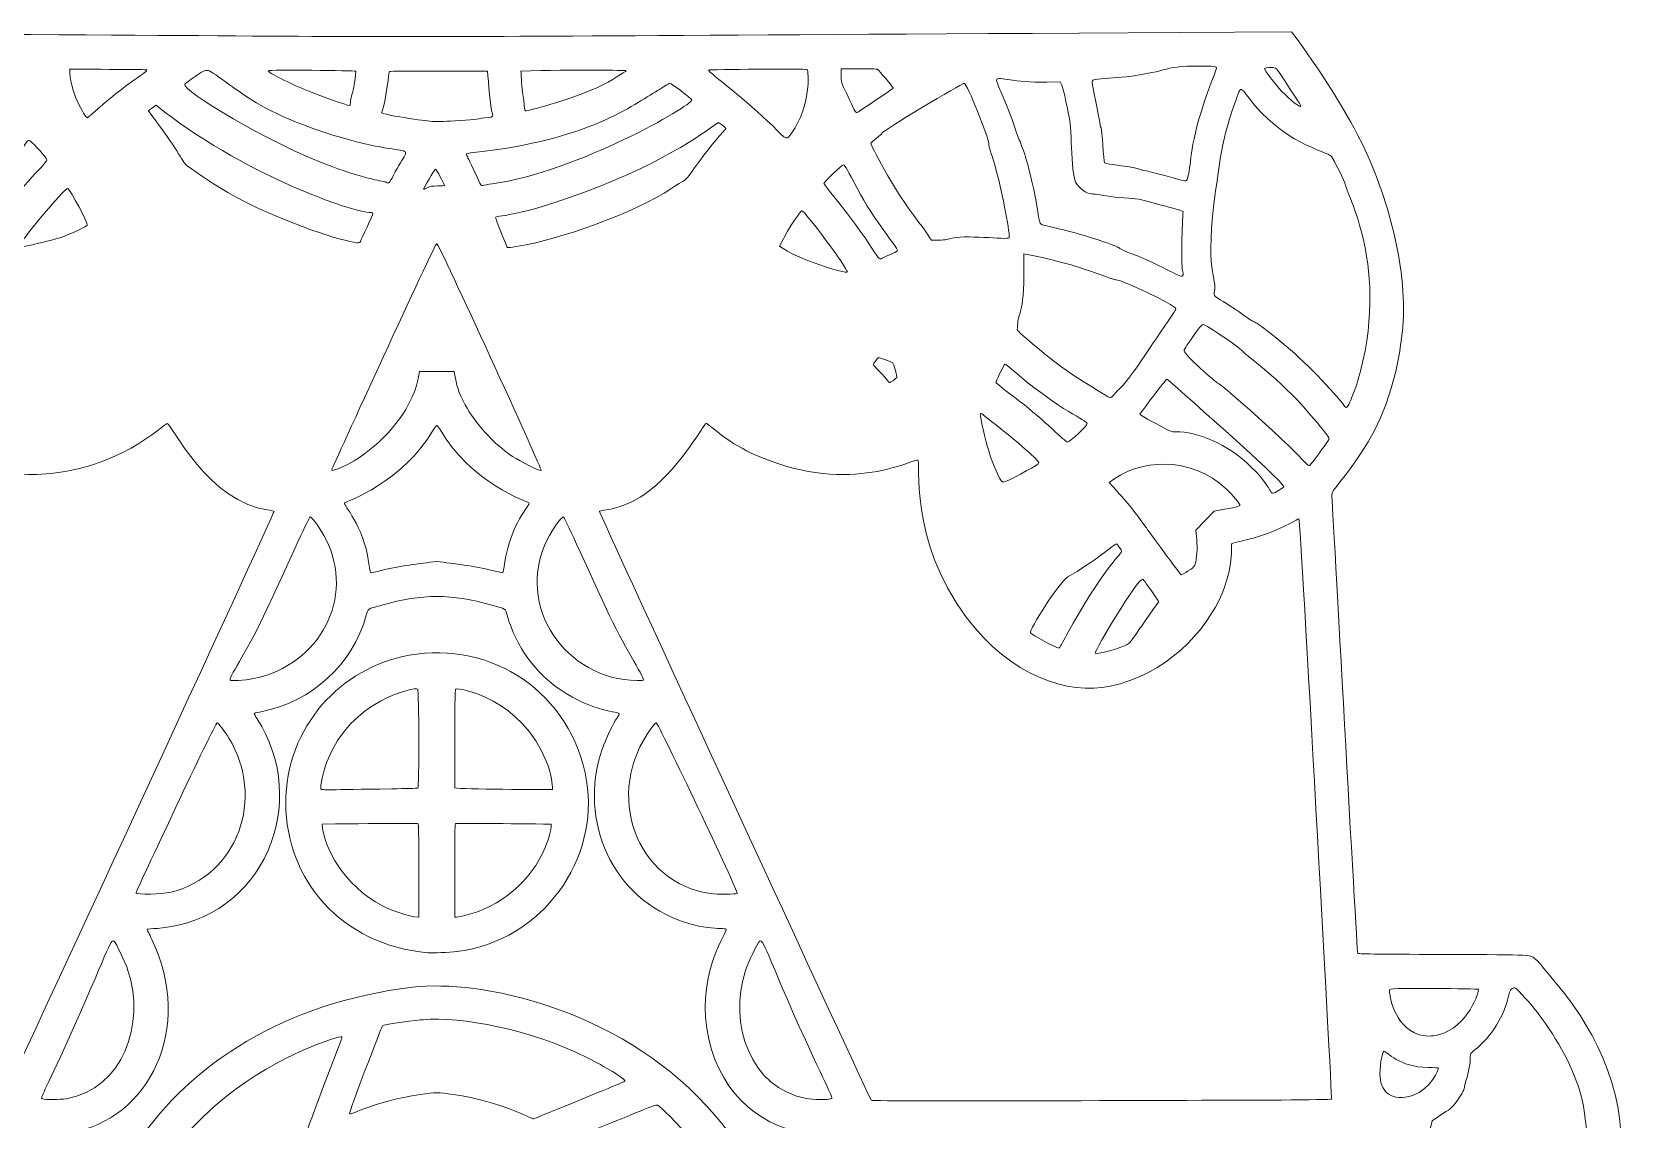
# Model space of a CAD drawing. Header units: inches. Extents: x -62.1 to -44.3, y 58.5 to 60.4.
# Drawn here: x -50.115 to -48.822, y 59.523 to 60.402 of the extents above; entities that cross this region are included whole.
import ezdxf

# ---------------------------------------------------------------- set-up
doc = ezdxf.new("R2010")
doc.units = ezdxf.units.IN
doc.header["$MEASUREMENT"] = 0
doc.layers.add('Gingerbread House 04', color=7, linetype='Continuous')

# ---------------------------------------------------------------- blocks, each defined once
blk = doc.blocks.new('block 8')
at = {"layer": 'Gingerbread House 04', "lineweight": 0}
for points, knots in [([(-48.8664, 59.422), (-48.8399, 59.4424), (-48.8217, 59.4867), (-48.835, 59.5424), (-48.849, 59.6009), (-48.8894, 59.6396), (-48.8946, 59.6473), (-48.8956, 59.6488), (-48.8976, 59.651), (-48.8991, 59.6523), (-48.9044, 59.6567), (-48.8978, 59.6563), (-48.9743, 59.6566), (-49.0306, 59.6568), (-49.043, 59.657), (-49.0434, 59.6576), (-49.0442, 59.6589), (-49.0641, 60.0256), (-49.0644, 60.028), (-49.0657, 60.0358), (-49.017, 60.0697), (-49.0074, 60.1588), (-49.0021, 60.2082), (-49.0191, 60.2711), (-49.0415, 60.3153), (-49.0537, 60.3393), (-49.073, 60.371), (-49.0969, 60.4024), (-50.1075, 60.3972), (-49.5506, 60.3976), (-50.4792, 60.4024), (-50.5673, 60.2867), (-50.6102, 60.1483), (-50.5173, 60.0373), (-50.5117, 60.0307), (-50.5114, 60.0301), (-50.5117, 60.0281), (-50.5119, 60.0269), (-50.5321, 59.6595), (-50.5323, 59.6585), (-50.5331, 59.6547), (-50.6638, 59.6579), (-50.671, 59.6558), (-50.6779, 59.6537), (-50.682, 59.6461), (-50.6875, 59.6401), (-50.6939, 59.6331), (-50.7026, 59.6219), (-50.7086, 59.613), (-50.7665, 59.5275), (-50.7486, 59.452), (-50.7095, 59.4218), (-50.7042, 59.4177), (-50.7044, 59.436), (-50.7285, 59.1991), (-50.73, 59.1843), (-50.7295, 59.1806), (-50.7254, 59.1765), (-50.721, 59.1721), (-50.7239, 59.1723), (-50.6668, 59.1727), (-50.639, 59.1729), (-50.6159, 59.1729), (-50.6155, 59.1726), (-50.6128, 59.1708), (-50.6145, 58.6934), (-50.6101, 58.6876), (-50.6098, 58.6872), (-50.6073, 58.6864), (-50.6044, 58.6859), (-50.5894, 58.6832), (-50.5918, 58.6833), (-50.5452, 58.6833), (-50.425, 58.6834), (-50.1373, 58.6863), (-50.1363, 58.6853), (-50.1356, 58.6845), (-50.1329, 58.6148), (-50.1327, 58.6068), (-50.132, 58.5866), (-50.1318, 58.5833), (-50.1307, 58.5803), (-50.1291, 58.5762), (-50.1256, 58.573), (-50.1216, 58.5722), (-50.1195, 58.5718), (-49.4582, 58.572), (-49.454, 58.572), (-49.4423, 58.578), (-49.4448, 58.5791), (-49.4426, 58.6292), (-49.442, 58.6428), (-49.4405, 58.6846), (-49.4398, 58.6853), (-49.4388, 58.6863), (-49.1485, 58.6834), (-49.0309, 58.6833), (-48.9843, 58.6833), (-48.9865, 58.6832), (-48.9717, 58.6859), (-48.9614, 58.6878), (-48.965, 58.6677), (-48.9633, 58.883), (-48.9617, 59.0747), (-48.9622, 59.1716), (-48.9606, 59.1726), (-48.9602, 59.1729), (-48.9371, 59.1729), (-48.9093, 59.1727), (-48.8522, 59.1723), (-48.8551, 59.1721), (-48.8507, 59.1765), (-48.843, 59.1842), (-48.8475, 59.1882), (-48.8576, 59.2972), (-48.8697, 59.4283), (-48.8728, 59.4171), (-48.8664, 59.422)], [0, 0, 0, 0, 1, 1, 1, 2, 2, 2, 3, 3, 3, 4, 4, 4, 5, 5, 5, 6, 6, 6, 7, 7, 7, 8, 8, 8, 9, 9, 9, 10, 10, 10, 11, 11, 11, 12, 12, 12, 13, 13, 13, 14, 14, 14, 15, 15, 15, 16, 16, 16, 17, 17, 17, 18, 18, 18, 19, 19, 19, 20, 20, 20, 21, 21, 21, 22, 22, 22, 23, 23, 23, 24, 24, 24, 25, 25, 25, 26, 26, 26, 27, 27, 27, 28, 28, 28, 29, 29, 29, 30, 30, 30, 31, 31, 31, 32, 32, 32, 33, 33, 33, 34, 34, 34, 35, 35, 35, 36, 36, 36, 37, 37, 37, 38, 38, 38, 39, 39, 39, 39]), ([(-49.9918, 60.3602), (-49.9914, 60.3607), (-49.9877, 60.3635), (-49.9835, 60.3663), (-49.9719, 60.3742), (-49.9754, 60.3735), (-49.9555, 60.3597), (-49.9437, 60.3515), (-49.929, 60.3397), (-49.8958, 60.3273), (-49.8022, 60.2925), (-49.8053, 60.3213), (-49.8232, 60.2862), (-49.8262, 60.2804), (-49.8268, 60.2798), (-49.8289, 60.2809), (-49.831, 60.2821), (-49.843, 60.2825), (-49.8735, 60.2938), (-49.9251, 60.3129), (-49.9946, 60.3557), (-49.9918, 60.3602)], [0, 0, 0, 0, 1, 1, 1, 2, 2, 2, 3, 3, 3, 4, 4, 4, 5, 5, 5, 6, 6, 6, 7, 7, 7, 7]), ([(-49.4886, 60.372), (-49.4872, 60.3708), (-49.4857, 60.3425), (-49.501, 60.3209), (-49.5055, 60.3147), (-49.504, 60.3142), (-49.5167, 60.3267), (-49.5366, 60.3464), (-49.5673, 60.369), (-49.5683, 60.3716), (-49.5684, 60.372), (-49.4897, 60.3729), (-49.4886, 60.372)], [0, 0, 0, 0, 1, 1, 1, 2, 2, 2, 3, 3, 3, 4, 4, 4, 4]), ([(-49.461, 60.3727), (-49.4366, 60.3727), (-49.4322, 60.3726), (-49.4313, 60.372), (-49.431, 60.3717), (-49.4191, 60.3577), (-49.4191, 60.3571), (-49.4191, 60.3568), (-49.4251, 60.3526), (-49.4324, 60.3477), (-49.4501, 60.3359), (-49.4483, 60.3366), (-49.4494, 60.3379), (-49.4506, 60.3392), (-49.4541, 60.3476), (-49.4583, 60.3562), (-49.4615, 60.3627), (-49.461, 60.3615), (-49.461, 60.3727)], [0, 0, 0, 0, 1, 1, 1, 2, 2, 2, 3, 3, 3, 4, 4, 4, 5, 5, 5, 6, 6, 6, 6]), ([(-49.2947, 60.3619), (-49.2947, 60.3619), (-49.284, 60.3622), (-49.284, 60.3622), (-49.2806, 60.3571), (-49.2773, 60.3343), (-49.2768, 60.3335), (-49.2747, 60.3301), (-49.2753, 60.2883), (-49.2716, 60.2811), (-49.2692, 60.2764), (-49.2626, 60.2715), (-49.2588, 60.2715), (-49.2581, 60.2715), (-49.2513, 60.2706), (-49.2437, 60.2695), (-49.2243, 60.2667), (-49.226, 60.269), (-49.2129, 60.2653), (-49.1987, 60.2614), (-49.1918, 60.2599), (-49.1847, 60.2573), (-49.1853, 60.2474), (-49.1866, 60.2153), (-49.185, 60.2095), (-49.1846, 60.2082), (-49.1844, 60.2066), (-49.1846, 60.206), (-49.186, 60.2018), (-49.1978, 60.2125), (-49.2268, 60.2234), (-49.2432, 60.2296), (-49.2272, 60.2258), (-49.2587, 60.236), (-49.2761, 60.2417), (-49.2958, 60.2455), (-49.2993, 60.2469), (-49.3015, 60.2477), (-49.3021, 60.2612), (-49.3071, 60.2827), (-49.3132, 60.3088), (-49.3166, 60.3129), (-49.3192, 60.3209), (-49.3395, 60.3834), (-49.3495, 60.3603), (-49.2947, 60.3619)], [0, 0, 0, 0, 1, 1, 1, 2, 2, 2, 3, 3, 3, 4, 4, 4, 5, 5, 5, 6, 6, 6, 7, 7, 7, 8, 8, 8, 9, 9, 9, 10, 10, 10, 11, 11, 11, 12, 12, 12, 13, 13, 13, 14, 14, 14, 15, 15, 15, 15]), ([(-49.2569, 60.3637), (-49.2562, 60.3639), (-49.252, 60.3644), (-49.2475, 60.3647), (-49.1955, 60.3687), (-49.2059, 60.3743), (-49.1765, 60.3748), (-49.162, 60.375), (-49.1582, 60.3747), (-49.1577, 60.3735), (-49.1573, 60.3724), (-49.1607, 60.3653), (-49.1648, 60.3536), (-49.1806, 60.3088), (-49.1769, 60.2998), (-49.181, 60.2842), (-49.1815, 60.2823), (-49.1818, 60.2821), (-49.1834, 60.2821), (-49.1852, 60.2821), (-49.2133, 60.2905), (-49.2166, 60.2905), (-49.2171, 60.2905), (-49.2183, 60.2909), (-49.2193, 60.2913), (-49.223, 60.2933), (-49.2473, 60.2953), (-49.2481, 60.2966), (-49.249, 60.2981), (-49.2499, 60.3236), (-49.251, 60.325), (-49.2519, 60.3261), (-49.2524, 60.3341), (-49.2564, 60.3523), (-49.2585, 60.3618), (-49.2586, 60.363), (-49.2569, 60.3637)], [0, 0, 0, 0, 1, 1, 1, 2, 2, 2, 3, 3, 3, 4, 4, 4, 5, 5, 5, 6, 6, 6, 7, 7, 7, 8, 8, 8, 9, 9, 9, 10, 10, 10, 11, 11, 11, 12, 12, 12, 12]), ([(-49.11, 60.3732), (-49.1078, 60.3723), (-49.1043, 60.3652), (-49.0938, 60.3498), (-49.0913, 60.3461), (-49.0893, 60.3427), (-49.0894, 60.3422), (-49.0897, 60.3408), (-49.0983, 60.3477), (-49.1047, 60.3543), (-49.11, 60.3598), (-49.1191, 60.3718), (-49.1188, 60.3729), (-49.1185, 60.3737), (-49.1118, 60.374), (-49.11, 60.3732)], [0, 0, 0, 0, 1, 1, 1, 2, 2, 2, 3, 3, 3, 4, 4, 4, 5, 5, 5, 5]), ([(-50.0846, 60.3724), (-50.0325, 60.372), (-50.0221, 60.3723), (-50.0224, 60.3714), (-50.023, 60.3695), (-50.0409, 60.3594), (-50.0645, 60.3381), (-50.0675, 60.3353), (-50.0702, 60.333), (-50.0704, 60.333), (-50.0724, 60.3329), (-50.0859, 60.3566), (-50.0846, 60.3724)], [0, 0, 0, 0, 1, 1, 1, 2, 2, 2, 3, 3, 3, 4, 4, 4, 4]), ([(-49.8536, 60.3708), (-49.8533, 60.3705), (-49.854, 60.365), (-49.8552, 60.3576), (-49.8561, 60.3521), (-49.8579, 60.3491), (-49.8579, 60.3455), (-49.8579, 60.3435), (-49.8581, 60.343), (-49.8589, 60.343), (-49.8606, 60.3431), (-49.8801, 60.3499), (-49.8915, 60.3545), (-49.9065, 60.3605), (-49.9244, 60.3695), (-49.9244, 60.3711), (-49.9244, 60.3721), (-49.8539, 60.371), (-49.8536, 60.3708)], [0, 0, 0, 0, 1, 1, 1, 2, 2, 2, 3, 3, 3, 4, 4, 4, 5, 5, 5, 6, 6, 6, 6]), ([(-49.8274, 60.3634), (-49.8269, 60.3671), (-49.8264, 60.3703), (-49.8263, 60.3705), (-49.826, 60.3709), (-49.749, 60.3707), (-49.747, 60.3707), (-49.7463, 60.3623), (-49.7447, 60.3408), (-49.7433, 60.3371), (-49.7422, 60.3341), (-49.7425, 60.3337), (-49.7463, 60.3333), (-49.756, 60.3323), (-49.7546, 60.3317), (-49.7696, 60.3308), (-49.792, 60.3294), (-49.7881, 60.3295), (-49.8104, 60.3325), (-49.8121, 60.3327), (-49.832, 60.336), (-49.8325, 60.3369), (-49.8336, 60.3386), (-49.8316, 60.3324), (-49.8274, 60.3634)], [0, 0, 0, 0, 1, 1, 1, 2, 2, 2, 3, 3, 3, 4, 4, 4, 5, 5, 5, 6, 6, 6, 7, 7, 7, 8, 8, 8, 8]), ([(-49.5995, 60.3609), (-49.5985, 60.3609), (-49.5818, 60.3482), (-49.5818, 60.3475), (-49.5818, 60.3427), (-49.6747, 60.2892), (-49.7433, 60.2796), (-49.7466, 60.2791), (-49.7499, 60.2786), (-49.7508, 60.2784), (-49.753, 60.2779), (-49.7518, 60.2779), (-49.76, 60.2946), (-49.7622, 60.2991), (-49.764, 60.3032), (-49.764, 60.3035), (-49.764, 60.304), (-49.7621, 60.3045), (-49.758, 60.3049), (-49.6633, 60.3155), (-49.6299, 60.3433), (-49.6095, 60.355), (-49.6051, 60.3575), (-49.6006, 60.3609), (-49.5995, 60.3609)], [0, 0, 0, 0, 1, 1, 1, 2, 2, 2, 3, 3, 3, 4, 4, 4, 5, 5, 5, 6, 6, 6, 7, 7, 7, 8, 8, 8, 8]), ([(-49.6349, 60.3711), (-49.6349, 60.3707), (-49.6502, 60.3613), (-49.6542, 60.3593), (-49.6657, 60.3536), (-49.6918, 60.3446), (-49.7115, 60.3396), (-49.7192, 60.3377), (-49.7157, 60.3367), (-49.7184, 60.3519), (-49.7194, 60.3574), (-49.7197, 60.3657), (-49.72, 60.3708), (-49.6769, 60.372), (-49.6349, 60.3714), (-49.6349, 60.3711)], [0, 0, 0, 0, 1, 1, 1, 2, 2, 2, 3, 3, 3, 4, 4, 4, 5, 5, 5, 5]), ([(-49.3417, 60.312), (-49.3414, 60.3085), (-49.3407, 60.3076), (-49.3367, 60.2938), (-49.3301, 60.2709), (-49.3242, 60.237), (-49.3253, 60.236), (-49.3273, 60.2341), (-49.3616, 60.239), (-49.3738, 60.2352), (-49.378, 60.2338), (-49.3817, 60.2341), (-49.3881, 60.2341), (-49.39, 60.237), (-49.3915, 60.2396), (-49.3983, 60.2484), (-49.4208, 60.2776), (-49.437, 60.3113), (-49.437, 60.3123), (-49.437, 60.3137), (-49.4281, 60.3195), (-49.4281, 60.3205), (-49.4281, 60.3226), (-49.363, 60.3609), (-49.3619, 60.3609), (-49.3591, 60.3609), (-49.342, 60.3174), (-49.3417, 60.312)], [0, 0, 0, 0, 1, 1, 1, 2, 2, 2, 3, 3, 3, 4, 4, 4, 5, 5, 5, 6, 6, 6, 7, 7, 7, 8, 8, 8, 9, 9, 9, 9]), ([(-49.1391, 60.3548), (-49.1379, 60.357), (-49.1365, 60.356), (-49.132, 60.3499), (-49.1047, 60.3126), (-49.0683, 60.3058), (-49.0646, 60.3018), (-49.0632, 60.3002), (-49.0535, 60.2804), (-49.0535, 60.2791), (-49.0535, 60.2736), (-49.0162, 60.2115), (-49.0436, 60.1197), (-49.045, 60.1149), (-49.0491, 60.1042), (-49.0507, 60.1011), (-49.052, 60.0985), (-49.0529, 60.0982), (-49.0542, 60.1), (-49.062, 60.1109), (-49.0879, 60.1378), (-49.1044, 60.1511), (-49.1329, 60.1741), (-49.121, 60.163), (-49.1349, 60.1729), (-49.1604, 60.1912), (-49.1605, 60.1869), (-49.1592, 60.1928), (-49.1569, 60.2029), (-49.1678, 60.2078), (-49.1581, 60.2757), (-49.1546, 60.2997), (-49.1532, 60.3139), (-49.1458, 60.3363), (-49.1435, 60.3431), (-49.1398, 60.3535), (-49.1391, 60.3548)], [0, 0, 0, 0, 1, 1, 1, 2, 2, 2, 3, 3, 3, 4, 4, 4, 5, 5, 5, 6, 6, 6, 7, 7, 7, 8, 8, 8, 9, 9, 9, 10, 10, 10, 11, 11, 11, 12, 12, 12, 12]), ([(-50.015, 60.3432), (-49.9472, 60.2883), (-49.8561, 60.2564), (-49.8411, 60.2564), (-49.8405, 60.2564), (-49.8399, 60.2561), (-49.8397, 60.2557), (-49.8393, 60.2547), (-49.8492, 60.235), (-49.8498, 60.233), (-49.8502, 60.2317), (-49.8514, 60.2315), (-49.8554, 60.2324), (-49.8627, 60.234), (-49.871, 60.2358), (-49.8898, 60.2425), (-49.9592, 60.2675), (-49.9829, 60.2906), (-49.9896, 60.294), (-49.9932, 60.2959), (-49.9971, 60.3067), (-50.0145, 60.3297), (-50.0182, 60.3345), (-50.0211, 60.3385), (-50.0211, 60.3387), (-50.0211, 60.339), (-50.0169, 60.3419), (-50.015, 60.3432)], [0, 0, 0, 0, 1, 1, 1, 2, 2, 2, 3, 3, 3, 4, 4, 4, 5, 5, 5, 6, 6, 6, 7, 7, 7, 8, 8, 8, 9, 9, 9, 9]), ([(-49.7207, 60.2294), (-49.7306, 60.2277), (-49.731, 60.2277), (-49.7314, 60.2288), (-49.732, 60.2305), (-49.7405, 60.2513), (-49.7405, 60.2522), (-49.7405, 60.2551), (-49.7273, 60.2496), (-49.6559, 60.2778), (-49.592, 60.303), (-49.5619, 60.3291), (-49.5604, 60.3291), (-49.5595, 60.3291), (-49.5544, 60.325), (-49.5544, 60.3243), (-49.5544, 60.3227), (-49.5593, 60.3214), (-49.5841, 60.2864), (-49.5879, 60.2812), (-49.5878, 60.2829), (-49.5981, 60.276), (-49.629, 60.2555), (-49.6905, 60.2344), (-49.7207, 60.2294)], [0, 0, 0, 0, 1, 1, 1, 2, 2, 2, 3, 3, 3, 4, 4, 4, 5, 5, 5, 6, 6, 6, 7, 7, 7, 8, 8, 8, 8]), ([(-50.1033, 60.2991), (-50.1033, 60.2984), (-50.1053, 60.2958), (-50.1085, 60.2924), (-50.1286, 60.2709), (-50.1344, 60.2623), (-50.1482, 60.2448), (-50.15, 60.2426), (-50.1516, 60.2408), (-50.1518, 60.2408), (-50.1528, 60.2409), (-50.1656, 60.248), (-50.1658, 60.2485), (-50.1664, 60.2503), (-50.1464, 60.2686), (-50.1255, 60.304), (-50.1184, 60.316), (-50.1184, 60.3155), (-50.1167, 60.3143), (-50.1141, 60.3125), (-50.1033, 60.3003), (-50.1033, 60.2991)], [0, 0, 0, 0, 1, 1, 1, 2, 2, 2, 3, 3, 3, 4, 4, 4, 5, 5, 5, 6, 6, 6, 7, 7, 7, 7]), ([(-49.4593, 60.295), (-49.458, 60.295), (-49.4554, 60.2895), (-49.4482, 60.276), (-49.4341, 60.2494), (-49.4156, 60.2282), (-49.4155, 60.226), (-49.4155, 60.2244), (-49.4211, 60.223), (-49.4268, 60.2201), (-49.4336, 60.2166), (-49.4255, 60.218), (-49.4704, 60.2737), (-49.4729, 60.2768), (-49.475, 60.2797), (-49.475, 60.28), (-49.4751, 60.2811), (-49.4604, 60.295), (-49.4593, 60.295)], [0, 0, 0, 0, 1, 1, 1, 2, 2, 2, 3, 3, 3, 4, 4, 4, 5, 5, 5, 6, 6, 6, 6]), ([(-49.7987, 60.2753), (-49.7987, 60.2755), (-49.7902, 60.2916), (-49.7889, 60.2916), (-49.7884, 60.2916), (-49.7819, 60.2793), (-49.7819, 60.2783), (-49.7819, 60.2781), (-49.7844, 60.2779), (-49.7874, 60.2779), (-49.7922, 60.2779), (-49.7931, 60.2777), (-49.7957, 60.2764), (-49.7974, 60.2755), (-49.7987, 60.275), (-49.7987, 60.2753)], [0, 0, 0, 0, 1, 1, 1, 2, 2, 2, 3, 3, 3, 4, 4, 4, 5, 5, 5, 5]), ([(-50.0863, 60.2758), (-50.0843, 60.275), (-50.07, 60.248), (-50.0706, 60.2462), (-50.0709, 60.2454), (-50.0821, 60.24), (-50.0886, 60.2375), (-50.0925, 60.2359), (-50.1047, 60.2326), (-50.115, 60.2304), (-50.1241, 60.2284), (-50.1262, 60.2281), (-50.1262, 60.229), (-50.1262, 60.2307), (-50.0889, 60.2768), (-50.0863, 60.2758)], [0, 0, 0, 0, 1, 1, 1, 2, 2, 2, 3, 3, 3, 4, 4, 4, 5, 5, 5, 5]), ([(-49.456, 60.2084), (-49.456, 60.2065), (-49.4971, 60.2184), (-49.5109, 60.2293), (-49.5019, 60.2472), (-49.4934, 60.2578), (-49.4931, 60.2579), (-49.4907, 60.2587), (-49.456, 60.211), (-49.456, 60.2084)], [0, 0, 0, 0, 1, 1, 1, 2, 2, 2, 3, 3, 3, 3]), ([(-49.7267, 60.0592), (-49.7418, 60.0693), (-49.7572, 60.0861), (-49.765, 60.101), (-49.7708, 60.1119), (-49.7717, 60.1152), (-49.7741, 60.1278), (-49.7741, 60.1278), (-49.802, 60.1278), (-49.802, 60.1278), (-49.8044, 60.1152), (-49.8053, 60.112), (-49.8111, 60.101), (-49.8214, 60.0814), (-49.8443, 60.0583), (-49.8681, 60.0493), (-49.8724, 60.0477), (-49.873, 60.0476), (-49.873, 60.0485), (-49.873, 60.0489), (-49.7895, 60.2315), (-49.788, 60.2315), (-49.7866, 60.2315), (-49.7023, 60.0479), (-49.7036, 60.0479), (-49.7061, 60.0479), (-49.7202, 60.0548), (-49.7267, 60.0592)], [0, 0, 0, 0, 1, 1, 1, 2, 2, 2, 3, 3, 3, 4, 4, 4, 5, 5, 5, 6, 6, 6, 7, 7, 7, 8, 8, 8, 9, 9, 9, 9]), ([(-49.3135, 60.223), (-49.2679, 60.2149), (-49.24, 60.201), (-49.2385, 60.2019), (-49.2366, 60.2031), (-49.1905, 60.1816), (-49.1905, 60.1786), (-49.1905, 60.1772), (-49.1979, 60.1673), (-49.2112, 60.1474), (-49.2333, 60.1141), (-49.2349, 60.1157), (-49.239, 60.1108), (-49.2408, 60.1086), (-49.2427, 60.1068), (-49.2433, 60.1068), (-49.2448, 60.1066), (-49.2541, 60.1129), (-49.2655, 60.1199), (-49.2892, 60.1342), (-49.319, 60.1609), (-49.3188, 60.1615), (-49.3186, 60.1619), (-49.3184, 60.1642), (-49.3183, 60.1667), (-49.3176, 60.1783), (-49.3125, 60.1718), (-49.3135, 60.223)], [0, 0, 0, 0, 1, 1, 1, 2, 2, 2, 3, 3, 3, 4, 4, 4, 5, 5, 5, 6, 6, 6, 7, 7, 7, 8, 8, 8, 9, 9, 9, 9]), ([(-49.142, 60.1067), (-49.1536, 60.1167), (-49.1554, 60.1182), (-49.1565, 60.1184), (-49.1576, 60.1186), (-49.1838, 60.1414), (-49.1838, 60.1447), (-49.1838, 60.1458), (-49.1805, 60.1508), (-49.173, 60.1612), (-49.1704, 60.1648), (-49.1694, 60.1658), (-49.1683, 60.1658), (-49.1659, 60.1658), (-49.1404, 60.1485), (-49.1363, 60.1441), (-49.1312, 60.1386), (-49.1079, 60.1234), (-49.0826, 60.094), (-49.0737, 60.0837), (-49.0664, 60.0745), (-49.0664, 60.0736), (-49.0664, 60.0729), (-49.0729, 60.0639), (-49.0801, 60.0547), (-49.0856, 60.0477), (-49.0759, 60.0498), (-49.142, 60.1067)], [0, 0, 0, 0, 1, 1, 1, 2, 2, 2, 3, 3, 3, 4, 4, 4, 5, 5, 5, 6, 6, 6, 7, 7, 7, 8, 8, 8, 9, 9, 9, 9]), ([(-49.4161, 60.1231), (-49.4163, 60.1228), (-49.4175, 60.1217), (-49.4189, 60.1207), (-49.4203, 60.1197), (-49.4216, 60.1189), (-49.4219, 60.1189), (-49.4221, 60.1189), (-49.4228, 60.1196), (-49.4233, 60.1204), (-49.4252, 60.1234), (-49.4353, 60.1327), (-49.4353, 60.1337), (-49.4353, 60.1344), (-49.4318, 60.1383), (-49.431, 60.1393), (-49.4213, 60.1361), (-49.4195, 60.1353), (-49.4192, 60.1346), (-49.4183, 60.1329), (-49.4158, 60.1238), (-49.4161, 60.1231)], [0, 0, 0, 0, 1, 1, 1, 2, 2, 2, 3, 3, 3, 4, 4, 4, 5, 5, 5, 6, 6, 6, 7, 7, 7, 7]), ([(-49.3173, 60.1247), (-49.2835, 60.0963), (-49.2633, 60.0888), (-49.2622, 60.086), (-49.2616, 60.0845), (-49.2765, 60.0708), (-49.2781, 60.0708), (-49.2797, 60.0708), (-49.2974, 60.089), (-49.3165, 60.1036), (-49.3286, 60.1129), (-49.3355, 60.1184), (-49.3359, 60.119), (-49.3362, 60.1194), (-49.3301, 60.1322), (-49.3288, 60.1339), (-49.3286, 60.1342), (-49.3277, 60.1335), (-49.3173, 60.1247)], [0, 0, 0, 0, 1, 1, 1, 2, 2, 2, 3, 3, 3, 4, 4, 4, 5, 5, 5, 6, 6, 6, 6]), ([(-49.1905, 60.0792), (-49.1946, 60.0792), (-49.1936, 60.0788), (-49.2078, 60.0864), (-49.2167, 60.0912), (-49.2196, 60.093), (-49.2195, 60.0936), (-49.2195, 60.0939), (-49.1985, 60.1217), (-49.1977, 60.1217), (-49.1975, 60.1217), (-49.1033, 60.0395), (-49.1033, 60.0346), (-49.1033, 60.0343), (-49.1051, 60.0331), (-49.1074, 60.0318), (-49.1168, 60.0264), (-49.1085, 60.0297), (-49.1292, 60.0504), (-49.149, 60.0701), (-49.1735, 60.0791), (-49.1905, 60.0792)], [0, 0, 0, 0, 1, 1, 1, 2, 2, 2, 3, 3, 3, 4, 4, 4, 5, 5, 5, 6, 6, 6, 7, 7, 7, 7]), ([(-49.3013, 60.0547), (-49.3011, 60.0542), (-49.3016, 60.0535), (-49.3023, 60.0529), (-49.3047, 60.0511), (-49.3273, 60.0384), (-49.3301, 60.0384), (-49.3331, 60.0384), (-49.3404, 60.058), (-49.343, 60.0677), (-49.3459, 60.0785), (-49.3488, 60.0918), (-49.3486, 60.0932), (-49.3484, 60.0943), (-49.3483, 60.0943), (-49.3463, 60.0928), (-49.3144, 60.0685), (-49.3015, 60.0553), (-49.3013, 60.0547)], [0, 0, 0, 0, 1, 1, 1, 2, 2, 2, 3, 3, 3, 4, 4, 4, 5, 5, 5, 6, 6, 6, 6]), ([(-50.1393, 59.5387), (-50.1404, 59.5373), (-50.5109, 59.539), (-50.5114, 59.5395), (-50.5116, 59.5398), (-50.4869, 60.0088), (-50.4851, 60.0088), (-50.4833, 60.0088), (-50.4709, 59.9983), (-50.4398, 59.9911), (-50.4351, 59.99), (-50.4311, 59.989), (-50.431, 59.9889), (-50.4309, 59.9888), (-50.4307, 59.9859), (-50.4305, 59.9824), (-50.4286, 59.9342), (-50.3862, 59.8847), (-50.3325, 59.8735), (-50.2914, 59.8649), (-50.2332, 59.8884), (-50.1975, 59.9607), (-50.1716, 60.0129), (-50.1796, 60.0563), (-50.1769, 60.0563), (-50.1728, 60.0563), (-50.1498, 60.0436), (-50.1117, 60.0447), (-50.0463, 60.0465), (-50.0084, 60.0859), (-50.0059, 60.0859), (-50.0027, 60.0859), (-49.9727, 60.0214), (-49.9232, 60.0157), (-49.9214, 60.0155), (-49.9198, 60.0151), (-49.9196, 60.0148), (-49.919, 60.0138), (-50.1385, 59.5397), (-50.1393, 59.5387)], [0, 0, 0, 0, 1, 1, 1, 2, 2, 2, 3, 3, 3, 4, 4, 4, 5, 5, 5, 6, 6, 6, 7, 7, 7, 8, 8, 8, 9, 9, 9, 10, 10, 10, 11, 11, 11, 12, 12, 12, 13, 13, 13, 13]), ([(-49.7332, 59.9728), (-49.7338, 59.9689), (-49.7344, 59.9655), (-49.7346, 59.9653), (-49.7347, 59.9652), (-49.7385, 59.9659), (-49.7429, 59.967), (-49.7579, 59.9708), (-49.7738, 59.9726), (-49.7881, 59.9743), (-49.802, 59.9726), (-49.8184, 59.9707), (-49.8329, 59.9671), (-49.8372, 59.966), (-49.8409, 59.9652), (-49.8412, 59.9652), (-49.8418, 59.9652), (-49.8419, 59.9657), (-49.8431, 59.974), (-49.8474, 60.0037), (-49.864, 60.0203), (-49.8626, 60.0216), (-49.8615, 60.0226), (-49.8154, 60.0382), (-49.7907, 60.081), (-49.7897, 60.0827), (-49.7885, 60.0842), (-49.7881, 60.0842), (-49.7876, 60.0842), (-49.7864, 60.0827), (-49.7854, 60.081), (-49.7606, 60.0379), (-49.7148, 60.0228), (-49.7135, 60.0216), (-49.712, 60.0202), (-49.7286, 60.0048), (-49.7332, 59.9728)], [0, 0, 0, 0, 1, 1, 1, 2, 2, 2, 3, 3, 3, 4, 4, 4, 5, 5, 5, 6, 6, 6, 7, 7, 7, 8, 8, 8, 9, 9, 9, 10, 10, 10, 11, 11, 11, 12, 12, 12, 12]), ([(-49.6565, 60.0148), (-49.6558, 60.016), (-49.6361, 60.0156), (-49.6162, 60.0314), (-49.5889, 60.0531), (-49.5722, 60.0859), (-49.5702, 60.0859), (-49.5686, 60.0859), (-49.5545, 60.0717), (-49.5338, 60.062), (-49.4582, 60.0266), (-49.4051, 60.0563), (-49.3992, 60.0563), (-49.3962, 60.0563), (-49.4071, 59.9923), (-49.36, 59.9294), (-49.3238, 59.8811), (-49.2777, 59.8664), (-49.2436, 59.8735), (-49.1998, 59.8826), (-49.1656, 59.9169), (-49.1526, 59.9498), (-49.1427, 59.9748), (-49.1467, 59.9874), (-49.1451, 59.9889), (-49.1444, 59.9897), (-49.1326, 59.9911), (-49.1173, 59.9966), (-49.1012, 60.0024), (-49.0921, 60.0088), (-49.091, 60.0088), (-49.0898, 60.0088), (-49.0642, 59.5401), (-49.0646, 59.5396), (-49.0649, 59.5394), (-49.0832, 59.5391), (-49.1053, 59.5389), (-49.1349, 59.5388), (-49.4359, 59.5376), (-49.4368, 59.5387), (-49.4375, 59.5395), (-49.657, 60.0139), (-49.6565, 60.0148)], [0, 0, 0, 0, 1, 1, 1, 2, 2, 2, 3, 3, 3, 4, 4, 4, 5, 5, 5, 6, 6, 6, 7, 7, 7, 8, 8, 8, 9, 9, 9, 10, 10, 10, 11, 11, 11, 12, 12, 12, 13, 13, 13, 14, 14, 14, 14]), ([(-49.1737, 59.9786), (-49.1748, 59.9703), (-49.1748, 59.9703), (-49.1804, 59.9667), (-49.1832, 59.9649), (-49.1858, 59.9635), (-49.1862, 59.9635), (-49.1866, 59.9635), (-49.2138, 60.0006), (-49.2148, 60.0021), (-49.2265, 60.0184), (-49.228, 60.0198), (-49.2443, 60.0381), (-49.2214, 60.0571), (-49.1784, 60.0605), (-49.1495, 60.0328), (-49.1448, 60.0284), (-49.1384, 60.0206), (-49.1387, 60.0197), (-49.139, 60.0187), (-49.1474, 60.0172), (-49.1595, 60.0149), (-49.1595, 60.0149), (-49.1743, 59.9995), (-49.1743, 59.9995), (-49.1736, 59.9938), (-49.1728, 59.985), (-49.1737, 59.9786)], [0, 0, 0, 0, 1, 1, 1, 2, 2, 2, 3, 3, 3, 4, 4, 4, 5, 5, 5, 6, 6, 6, 7, 7, 7, 8, 8, 8, 9, 9, 9, 9]), ([(-49.9552, 59.8785), (-49.9552, 59.8824), (-49.9396, 59.9046), (-49.9253, 59.9358), (-49.8981, 59.9951), (-49.8911, 60.0101), (-49.8904, 60.0103), (-49.8891, 60.0108), (-49.8816, 60.0001), (-49.8776, 59.9923), (-49.8541, 59.9453), (-49.8819, 59.8909), (-49.9362, 59.8796), (-49.9431, 59.8782), (-49.9552, 59.8774), (-49.9552, 59.8785)], [0, 0, 0, 0, 1, 1, 1, 2, 2, 2, 3, 3, 3, 4, 4, 4, 5, 5, 5, 5]), ([(-49.6261, 59.878), (-49.683, 59.8787), (-49.7258, 59.9378), (-49.6985, 59.9923), (-49.6946, 60.0001), (-49.687, 60.0108), (-49.6857, 60.0103), (-49.6851, 60.0101), (-49.681, 60.0016), (-49.6508, 59.9358), (-49.6374, 59.9064), (-49.6209, 59.8819), (-49.6209, 59.8785), (-49.6209, 59.8782), (-49.6229, 59.878), (-49.6261, 59.878)], [0, 0, 0, 0, 1, 1, 1, 2, 2, 2, 3, 3, 3, 4, 4, 4, 5, 5, 5, 5]), ([(-49.2777, 59.9618), (-49.2575, 59.9736), (-49.2392, 59.9886), (-49.2386, 59.9886), (-49.2378, 59.9886), (-49.234, 59.9831), (-49.2343, 59.9823), (-49.2358, 59.9789), (-49.2489, 59.9692), (-49.2788, 59.9147), (-49.282, 59.9089), (-49.2847, 59.9042), (-49.2849, 59.9043), (-49.2877, 59.9045), (-49.3067, 59.9147), (-49.308, 59.9167), (-49.3092, 59.9185), (-49.2854, 59.9572), (-49.2777, 59.9618)], [0, 0, 0, 0, 1, 1, 1, 2, 2, 2, 3, 3, 3, 4, 4, 4, 5, 5, 5, 6, 6, 6, 6]), ([(-49.2172, 59.96), (-49.2167, 59.9598), (-49.2139, 59.9558), (-49.2042, 59.9417), (-49.2284, 59.9087), (-49.2253, 59.9093), (-49.2321, 59.9061), (-49.2386, 59.9031), (-49.2548, 59.8989), (-49.2556, 59.9002), (-49.2565, 59.9017), (-49.2212, 59.9613), (-49.2172, 59.96)], [0, 0, 0, 0, 1, 1, 1, 2, 2, 2, 3, 3, 3, 4, 4, 4, 4]), ([(-49.4675, 58.7681), (-49.483, 58.7682), (-49.5121, 58.7685), (-49.5127, 58.7688), (-49.5133, 58.7692), (-49.5127, 58.9679), (-49.5118, 59.421), (-49.5222, 59.4616), (-49.534, 59.4953), (-49.57, 59.5343), (-49.6427, 59.6134), (-49.7534, 59.6366), (-49.8076, 59.6301), (-49.9112, 59.6177), (-49.9872, 59.5678), (-50.0294, 59.505), (-50.0508, 59.4731), (-50.0568, 59.4502), (-50.0643, 59.421), (-50.0634, 58.9569), (-50.0628, 58.7692), (-50.0634, 58.7688), (-50.0643, 58.7683), (-50.1082, 58.7677), (-50.1085, 58.7682), (-50.1091, 58.7692), (-50.1131, 59.5028), (-50.1131, 59.5121), (-50.0994, 59.5119), (-50.0914, 59.5115), (-50.0846, 59.5126), (-50.0208, 59.5225), (-49.9838, 59.5972), (-50.0184, 59.6688), (-50.0205, 59.6732), (-50.0222, 59.6769), (-50.0221, 59.677), (-50.022, 59.6771), (-50.0183, 59.6774), (-50.0139, 59.6777), (-49.9269, 59.6847), (-49.89, 59.7806), (-49.9333, 59.8471), (-49.9346, 59.849), (-49.9356, 59.8508), (-49.9356, 59.8511), (-49.9356, 59.8517), (-49.9353, 59.8518), (-49.9289, 59.8531), (-49.8895, 59.8611), (-49.856, 59.8907), (-49.845, 59.9309), (-49.8436, 59.9362), (-49.8442, 59.9358), (-49.8325, 59.9391), (-49.7991, 59.9483), (-49.7769, 59.9483), (-49.7436, 59.9391), (-49.7319, 59.9358), (-49.7325, 59.9362), (-49.7311, 59.9309), (-49.724, 59.9051), (-49.7077, 59.8839), (-49.6884, 59.8708), (-49.6608, 59.8521), (-49.6405, 59.8532), (-49.6405, 59.8511), (-49.6405, 59.8499), (-49.6426, 59.8486), (-49.6486, 59.8363), (-49.6749, 59.7827), (-49.6572, 59.7162), (-49.6026, 59.6888), (-49.5763, 59.6755), (-49.556, 59.6784), (-49.554, 59.677), (-49.5526, 59.676), (-49.5768, 59.6429), (-49.5698, 59.5971), (-49.5624, 59.5482), (-49.5296, 59.5185), (-49.4915, 59.5126), (-49.4847, 59.5115), (-49.4753, 59.5119), (-49.463, 59.5121), (-49.4631, 59.456), (-49.467, 58.8353), (-49.4675, 58.7681)], [0, 0, 0, 0, 1, 1, 1, 2, 2, 2, 3, 3, 3, 4, 4, 4, 5, 5, 5, 6, 6, 6, 7, 7, 7, 8, 8, 8, 9, 9, 9, 10, 10, 10, 11, 11, 11, 12, 12, 12, 13, 13, 13, 14, 14, 14, 15, 15, 15, 16, 16, 16, 17, 17, 17, 18, 18, 18, 19, 19, 19, 20, 20, 20, 21, 21, 21, 22, 22, 22, 23, 23, 23, 24, 24, 24, 25, 25, 25, 26, 26, 26, 27, 27, 27, 28, 28, 28, 29, 29, 29, 29]), ([(-50.0038, 59.7068), (-50.0092, 59.7056), (-50.0312, 59.7045), (-50.0312, 59.7064), (-50.0312, 59.7076), (-49.9673, 59.8439), (-49.9655, 59.8439), (-49.9647, 59.8439), (-49.9597, 59.8373), (-49.9562, 59.8316), (-49.9266, 59.7836), (-49.9485, 59.7196), (-50.0038, 59.7068)], [0, 0, 0, 0, 1, 1, 1, 2, 2, 2, 3, 3, 3, 4, 4, 4, 4]), ([(-49.6143, 59.8398), (-49.6127, 59.842), (-49.611, 59.8439), (-49.6106, 59.8439), (-49.609, 59.8439), (-49.544, 59.7071), (-49.5451, 59.7059), (-49.5457, 59.7053), (-49.5624, 59.7052), (-49.5664, 59.7058), (-49.6267, 59.7141), (-49.654, 59.7866), (-49.6143, 59.8398)], [0, 0, 0, 0, 1, 1, 1, 2, 2, 2, 3, 3, 3, 4, 4, 4, 4]), ([(-50.0876, 59.54), (-50.0928, 59.5391), (-50.1045, 59.539), (-50.1066, 59.5398), (-50.1085, 59.5406), (-50.1089, 59.5384), (-50.0921, 59.5744), (-50.0579, 59.6481), (-50.0523, 59.6704), (-50.049, 59.6674), (-50.0473, 59.6659), (-50.0399, 59.6503), (-50.0377, 59.6437), (-50.0234, 59.6004), (-50.0415, 59.5481), (-50.0876, 59.54)], [0, 0, 0, 0, 1, 1, 1, 2, 2, 2, 3, 3, 3, 4, 4, 4, 5, 5, 5, 5]), ([(-49.5384, 59.6437), (-49.5363, 59.6502), (-49.5288, 59.6659), (-49.5271, 59.6674), (-49.5237, 59.6705), (-49.518, 59.6476), (-49.484, 59.5744), (-49.4671, 59.5381), (-49.4675, 59.5406), (-49.4697, 59.5398), (-49.4718, 59.539), (-49.484, 59.5392), (-49.489, 59.5401), (-49.5346, 59.5483), (-49.5526, 59.6007), (-49.5384, 59.6437)], [0, 0, 0, 0, 1, 1, 1, 2, 2, 2, 3, 3, 3, 4, 4, 4, 5, 5, 5, 5]), ([(-49.0176, 59.6284), (-49.017, 59.63), (-48.9462, 59.6288), (-48.9459, 59.6285), (-48.9448, 59.6274), (-48.9542, 59.5977), (-48.9783, 59.5915), (-48.9828, 59.5903), (-48.9899, 59.5904), (-48.9938, 59.5917), (-49.0147, 59.5984), (-49.0186, 59.6258), (-49.0176, 59.6284)], [0, 0, 0, 0, 1, 1, 1, 2, 2, 2, 3, 3, 3, 4, 4, 4, 4]), ([(-48.9212, 59.6239), (-48.9203, 59.6277), (-48.9199, 59.6285), (-48.9186, 59.6291), (-48.9174, 59.6297), (-48.9167, 59.6297), (-48.9157, 59.6293), (-48.9143, 59.6287), (-48.9025, 59.6154), (-48.8979, 59.6094), (-48.8807, 59.5865), (-48.8692, 59.5647), (-48.863, 59.5431), (-48.8604, 59.5341), (-48.8573, 59.5095), (-48.8573, 59.5015), (-48.8573, 59.4925), (-48.8598, 59.4792), (-48.8645, 59.4688), (-48.8891, 59.469), (-48.9074, 59.4728), (-48.9306, 59.4802), (-48.9532, 59.4874), (-48.9865, 59.5015), (-48.987, 59.5018), (-48.9898, 59.5032), (-48.9867, 59.5051), (-48.9833, 59.5222), (-48.9676, 59.5331), (-48.9699, 59.5296), (-48.9646, 59.5362), (-48.961, 59.5407), (-48.9568, 59.548), (-48.9572, 59.549), (-48.9578, 59.5506), (-48.9524, 59.5619), (-48.9524, 59.5737), (-48.9524, 59.5766), (-48.9523, 59.5766), (-48.9492, 59.5791), (-48.9349, 59.5901), (-48.925, 59.6074), (-48.9212, 59.6239)], [0, 0, 0, 0, 1, 1, 1, 2, 2, 2, 3, 3, 3, 4, 4, 4, 5, 5, 5, 6, 6, 6, 7, 7, 7, 8, 8, 8, 9, 9, 9, 10, 10, 10, 11, 11, 11, 12, 12, 12, 13, 13, 13, 14, 14, 14, 14]), ([(-49.8585, 59.5279), (-49.8594, 59.5287), (-49.8326, 59.5978), (-49.8322, 59.5985), (-49.8309, 59.6009), (-49.8017, 59.6036), (-49.7991, 59.6038), (-49.7685, 59.6065), (-49.7129, 59.5964), (-49.6661, 59.573), (-49.6527, 59.5663), (-49.636, 59.5561), (-49.636, 59.5547), (-49.636, 59.5538), (-49.6355, 59.5541), (-49.6783, 59.5365), (-49.6956, 59.5294), (-49.7099, 59.5236), (-49.7099, 59.5236), (-49.7116, 59.5236), (-49.7343, 59.5375), (-49.7748, 59.5434), (-49.7867, 59.5451), (-49.7894, 59.5451), (-49.8011, 59.5434), (-49.84, 59.5378), (-49.857, 59.5263), (-49.8585, 59.5279)], [0, 0, 0, 0, 1, 1, 1, 2, 2, 2, 3, 3, 3, 4, 4, 4, 5, 5, 5, 6, 6, 6, 7, 7, 7, 8, 8, 8, 9, 9, 9, 9]), ([(-49.9739, 59.408), (-49.9754, 59.4064), (-49.9757, 59.409), (-50.0094, 59.4625), (-50.0172, 59.4749), (-50.0169, 59.4728), (-50.0145, 59.4775), (-50.0055, 59.495), (-49.9849, 59.5205), (-49.9583, 59.5418), (-49.9159, 59.5758), (-49.8657, 59.5914), (-49.8649, 59.59), (-49.8644, 59.5893), (-49.8661, 59.5853), (-49.8814, 59.5451), (-49.8974, 59.5027), (-49.8949, 59.5069), (-49.9018, 59.5016), (-49.9339, 59.477), (-49.9577, 59.4448), (-49.9704, 59.4152), (-49.9719, 59.4116), (-49.9735, 59.4084), (-49.9739, 59.408)], [0, 0, 0, 0, 1, 1, 1, 2, 2, 2, 3, 3, 3, 4, 4, 4, 5, 5, 5, 6, 6, 6, 7, 7, 7, 8, 8, 8, 8]), ([(-49.0222, 59.5783), (-49.0197, 59.5783), (-49.01, 59.5653), (-48.9866, 59.5652), (-48.9817, 59.5652), (-48.9781, 59.565), (-48.9781, 59.5647), (-48.9781, 59.5643), (-48.9836, 59.5477), (-48.9992, 59.5427), (-49.0155, 59.5376), (-49.0244, 59.5449), (-49.0254, 59.5572), (-49.026, 59.5642), (-49.0238, 59.5783), (-49.0222, 59.5783)], [0, 0, 0, 0, 1, 1, 1, 2, 2, 2, 3, 3, 3, 4, 4, 4, 5, 5, 5, 5]), ([(-49.6074, 59.4192), (-49.6344, 59.4786), (-49.6818, 59.5043), (-49.6792, 59.5068), (-49.6787, 59.5074), (-49.6726, 59.51), (-49.6489, 59.5196), (-49.6119, 59.5347), (-49.6109, 59.5355), (-49.6092, 59.5346), (-49.6065, 59.5332), (-49.5864, 59.5125), (-49.5805, 59.505), (-49.5553, 59.4733), (-49.5468, 59.4493), (-49.5393, 59.4178), (-49.5393, 59.4178), (-49.5393, 59.3935), (-49.5393, 59.3935), (-49.5393, 59.3735), (-49.5394, 59.3693), (-49.5401, 59.3693), (-49.5405, 59.3693), (-49.5443, 59.3718), (-49.5486, 59.3749), (-49.6111, 59.42), (-49.6056, 59.4152), (-49.6074, 59.4192)], [0, 0, 0, 0, 1, 1, 1, 2, 2, 2, 3, 3, 3, 4, 4, 4, 5, 5, 5, 6, 6, 6, 7, 7, 7, 8, 8, 8, 9, 9, 9, 9])]:
    blk.add_open_spline(points, degree=3, knots=knots, dxfattribs=at)
blk = doc.blocks.new('block 10')
at = {"layer": 'Gingerbread House 04', "lineweight": 0}
for points, knots in [([(-49.8104, 59.8985), (-49.8652, 59.8886), (-49.9102, 59.8411), (-49.9101, 59.7787), (-49.9101, 59.7176), (-49.8655, 59.6642), (-49.7953, 59.658), (-49.7916, 59.6577), (-49.7775, 59.6582), (-49.7722, 59.6589), (-49.7014, 59.6675), (-49.6565, 59.7347), (-49.6669, 59.7969), (-49.6789, 59.8685), (-49.744, 59.9105), (-49.8104, 59.8985)], [0, 0, 0, 0, 1, 1, 1, 2, 2, 2, 3, 3, 3, 4, 4, 4, 5, 5, 5, 5]), ([(-49.8034, 59.7911), (-49.8039, 59.7909), (-49.8134, 59.7907), (-49.8245, 59.7905), (-49.8771, 59.7897), (-49.8813, 59.7894), (-49.8817, 59.7904), (-49.8825, 59.7925), (-49.8799, 59.8042), (-49.8768, 59.8122), (-49.8575, 59.8633), (-49.8052, 59.8728), (-49.8034, 59.8712), (-49.8025, 59.8705), (-49.8021, 59.7916), (-49.8034, 59.7911)], [0, 0, 0, 0, 1, 1, 1, 2, 2, 2, 3, 3, 3, 4, 4, 4, 5, 5, 5, 5]), ([(-49.7735, 59.7913), (-49.7735, 59.8437), (-49.7735, 59.8705), (-49.7727, 59.8712), (-49.7707, 59.8728), (-49.7188, 59.8632), (-49.6992, 59.8122), (-49.6949, 59.8009), (-49.6946, 59.7946), (-49.6944, 59.7899), (-49.701, 59.7899), (-49.7685, 59.7901), (-49.7735, 59.7913)], [0, 0, 0, 0, 1, 1, 1, 2, 2, 2, 3, 3, 3, 4, 4, 4, 4]), ([(-49.8026, 59.6868), (-49.8111, 59.687), (-49.8253, 59.6925), (-49.8319, 59.6959), (-49.8633, 59.7123), (-49.88, 59.744), (-49.8806, 59.762), (-49.8212, 59.7626), (-49.8038, 59.7627), (-49.8033, 59.7625), (-49.8027, 59.7623), (-49.8026, 59.7542), (-49.8026, 59.7245), (-49.8026, 59.7245), (-49.8026, 59.6868), (-49.8026, 59.6868)], [0, 0, 0, 0, 1, 1, 1, 2, 2, 2, 3, 3, 3, 4, 4, 4, 5, 5, 5, 5]), ([(-49.7004, 59.7432), (-49.7116, 59.7162), (-49.7359, 59.6947), (-49.7663, 59.6879), (-49.7703, 59.687), (-49.7712, 59.6868), (-49.7735, 59.6868), (-49.7735, 59.7475), (-49.7736, 59.7623), (-49.7728, 59.7625), (-49.772, 59.7628), (-49.7285, 59.7623), (-49.6955, 59.762), (-49.6957, 59.7558), (-49.6972, 59.7511), (-49.7004, 59.7432)], [0, 0, 0, 0, 1, 1, 1, 2, 2, 2, 3, 3, 3, 4, 4, 4, 5, 5, 5, 5])]:
    blk.add_open_spline(points, degree=3, knots=knots, dxfattribs=at)

msp = doc.modelspace()

# ---------------------------------------------------------------- block references
at = {"layer": 'Gingerbread House 04'}
for name in ['block 8', 'block 10']:
    msp.add_blockref(name, (0, 0), dxfattribs=at)

doc.saveas('drawing.dxf')
